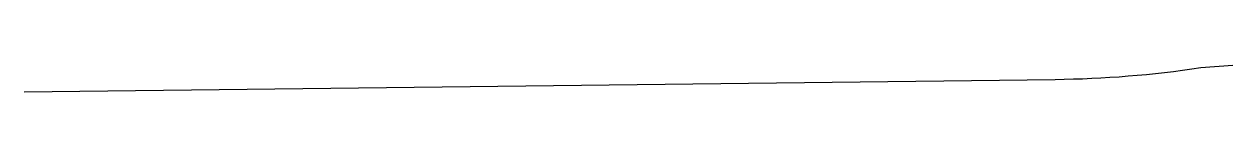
# Model space of a CAD drawing. Header units: millimetres. Extents: x -61.2 to -46.7, y -2.6 to -2.3.
import ezdxf

# ---------------------------------------------------------------- set-up
doc = ezdxf.new("R2010")
doc.units = ezdxf.units.MM
doc.header["$LTSCALE"] = 0.4

msp = doc.modelspace()

# ---------------------------------------------------------------- linework, layer by layer
at = {"color": 7, "linetype": 'Continuous', "lineweight": 25}
msp.add_lwpolyline([(-61.21, -2.588), (-48.867, -2.437, 0.03446), (-47.124, -2.296), (-46.74, -2.265)], format="xyb", dxfattribs=at)

doc.saveas('drawing.dxf')
